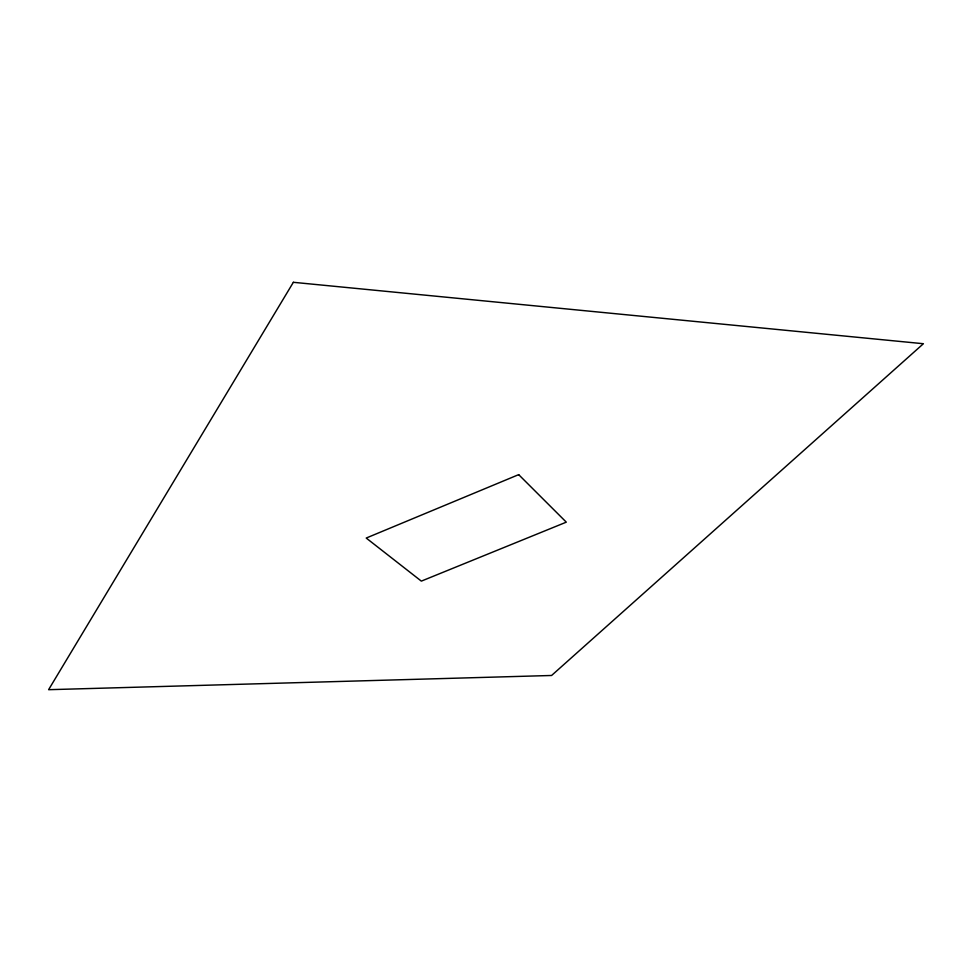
<?xml version="1.0" encoding="UTF-8"?>
<svg xmlns="http://www.w3.org/2000/svg" width="972" height="972" viewBox="0 0 972 972"><rect width="100%" height="100%" fill="white"/><g stroke="black" fill="none" stroke-linecap="round" stroke-linejoin="round"><path stroke-width="1.46" d="M293.362 282.305L48.6 689.695L551.586 675.479L923.4 343.724L293.362 282.305M518.683 474.64L366.213 538.051L421.338 581.122L566.299 522.158L518.683 474.64"/></g></svg>
